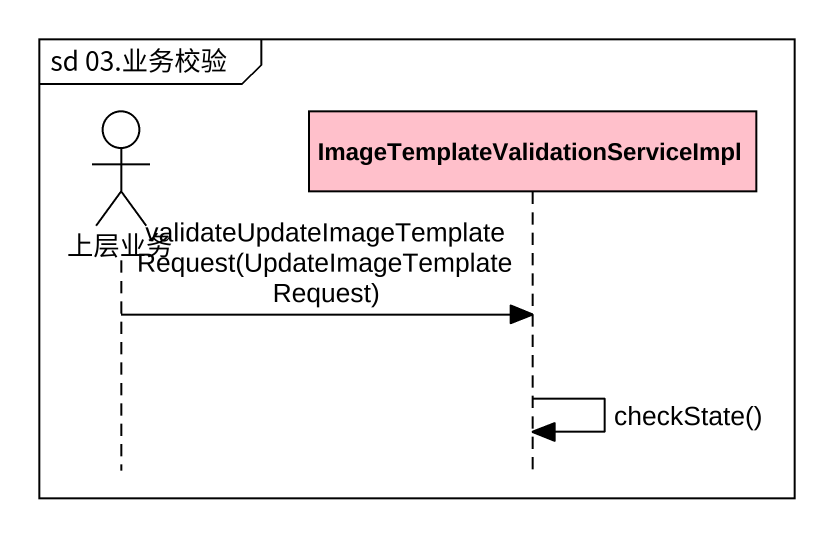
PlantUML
@startuml
mainframe sd 03.业务校验
hide footbox
actor 上层业务 #FFFFFF
participant "ImageTemplateValidationServiceImpl" as ImageTemplateValidationServi #FFC0CB

上层业务 -> ImageTemplateValidationServi : validateUpdateImageTemplateRequest(UpdateImageTemplateRequest)
ImageTemplateValidationServi -> ImageTemplateValidationServi : checkState()
@enduml
